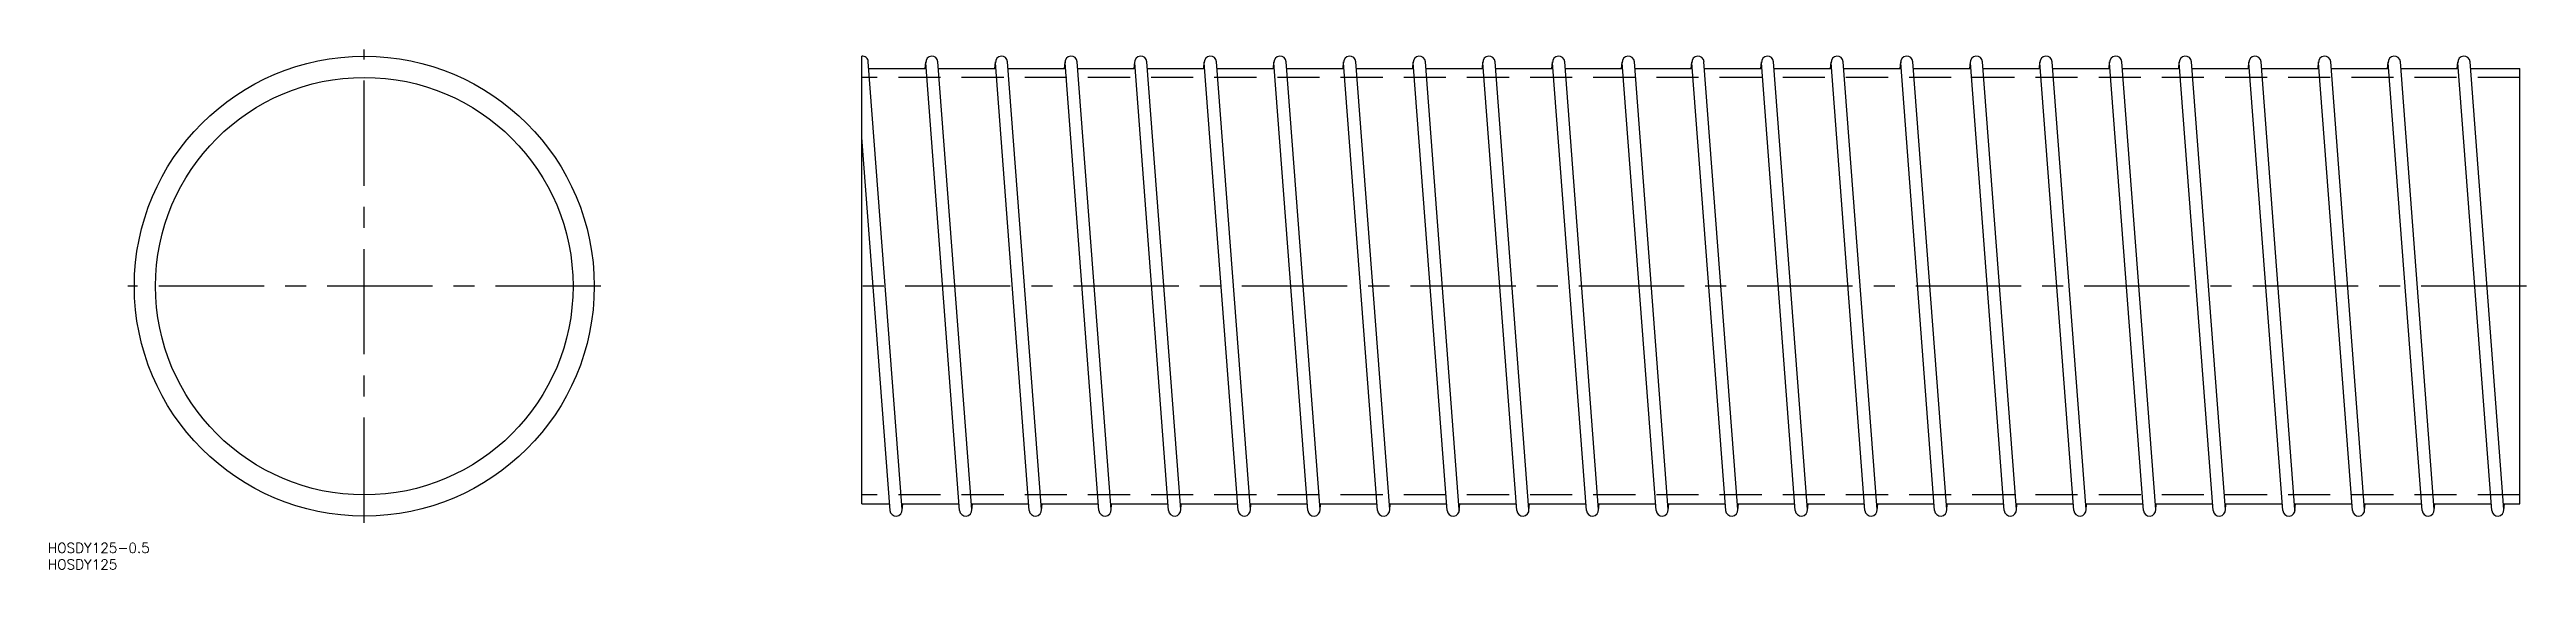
# Model space of a CAD drawing. Extents: x -95 to 652, y -85 to 71.
import ezdxf

# ---------------------------------------------------------------- set-up
doc = ezdxf.new("R2010")
doc.units = 0
doc.linetypes.add('CENTER', pattern=[50.8, 31.75, -6.35, 6.35, -6.35])
doc.linetypes.add('DASHED', pattern=[19.05, 12.7, -6.35])
doc.layers.get('0').update_dxf_attribs({"linetype": 'CONTINUOUS'})
doc.layers.add('CENTER', color=1, linetype='CENTER')
doc.styles.get("Standard").update_dxf_attribs({"font": 'txt.shx', "height": 3, "bigfont": 'bigfont.shx'})

msp = doc.modelspace()

# ---------------------------------------------------------------- linework, layer by layer
at = {"color": 7, "linetype": 'CONTINUOUS'}
for p, q in [((150, -65.65), (150, 69.34)), ((162.2, -67.36), (151.98, 67.64)), ((169.14, 65.65), (169.3, 67.64)), ((179.52, -67.64), (169.3, 67.36)), ((183.2, -67.36), (172.98, 67.64)), ((190.14, 65.65), (190.3, 67.64)), ((200.52, -67.64), (190.3, 67.36)), ((204.2, -67.36), (193.98, 67.64)), ((211.14, 65.65), (211.3, 67.64)), ((221.52, -67.64), (211.3, 67.36)), ((225.2, -67.36), (214.98, 67.64)), ((232.14, 65.65), (232.3, 67.64)), ((242.52, -67.64), (232.3, 67.36)), ((246.2, -67.36), (235.98, 67.64)), ((253.14, 65.65), (253.3, 67.64)), ((263.52, -67.64), (253.3, 67.36)), ((267.2, -67.36), (256.98, 67.64)), ((274.14, 65.65), (274.3, 67.64)), ((284.52, -67.64), (274.3, 67.36)), ((288.2, -67.36), (277.98, 67.64)), ((295.14, 65.65), (295.3, 67.64)), ((305.52, -67.64), (295.3, 67.36)), ((309.2, -67.36), (298.98, 67.64)), ((316.14, 65.65), (316.3, 67.64)), ((326.52, -67.64), (316.3, 67.36)), ((330.2, -67.36), (319.98, 67.64)), ((337.14, 65.65), (337.3, 67.64)), ((347.52, -67.64), (337.3, 67.36)), ((351.2, -67.36), (340.98, 67.64)), ((358.14, 65.65), (358.3, 67.64)), ((368.52, -67.64), (358.3, 67.36)), ((372.2, -67.36), (361.98, 67.64)), ((379.14, 65.65), (379.3, 67.64)), ((389.52, -67.64), (379.3, 67.36)), ((393.2, -67.36), (382.98, 67.64)), ((400.14, 65.65), (400.3, 67.64)), ((410.52, -67.64), (400.3, 67.36)), ((414.2, -67.36), (403.98, 67.64)), ((421.14, 65.65), (421.3, 67.64)), ((431.52, -67.64), (421.3, 67.36)), ((435.2, -67.36), (424.98, 67.64)), ((442.14, 65.65), (442.3, 67.64)), ((452.52, -67.64), (442.3, 67.36)), ((456.2, -67.36), (445.98, 67.64)), ((463.14, 65.65), (463.3, 67.64)), ((473.52, -67.64), (463.3, 67.36)), ((477.2, -67.36), (466.98, 67.64)), ((484.14, 65.65), (484.3, 67.64)), ((494.52, -67.64), (484.3, 67.36)), ((498.2, -67.36), (487.98, 67.64)), ((505.14, 65.65), (505.3, 67.64)), ((515.52, -67.64), (505.3, 67.36)), ((519.2, -67.36), (508.98, 67.64)), ((526.14, 65.65), (526.3, 67.64)), ((536.52, -67.64), (526.3, 67.36)), ((540.2, -67.36), (529.98, 67.64)), ((547.14, 65.65), (547.3, 67.64)), ((557.52, -67.64), (547.3, 67.36)), ((561.2, -67.36), (550.98, 67.64)), ((568.14, 65.65), (568.3, 67.64)), ((578.52, -67.64), (568.3, 67.36)), ((582.2, -67.36), (571.98, 67.64)), ((589.14, 65.65), (589.3, 67.64)), ((599.52, -67.64), (589.3, 67.36)), ((603.2, -67.36), (592.98, 67.64)), ((610.14, 65.65), (610.3, 67.64)), ((620.52, -67.64), (610.3, 67.36)), ((624.2, -67.36), (613.98, 67.64)), ((631.14, 65.65), (631.3, 67.64)), ((641.52, -67.64), (631.3, 67.36)), ((645.2, -67.36), (634.98, 67.64)), ((152.14, 65.65), (169.42, 65.65)), ((173.14, 65.65), (190.42, 65.65)), ((194.14, 65.65), (211.42, 65.65)), ((215.14, 65.65), (232.42, 65.65)), ((236.14, 65.65), (253.42, 65.65)), ((257.14, 65.65), (274.42, 65.65)), ((278.14, 65.65), (295.42, 65.65)), ((299.14, 65.65), (316.42, 65.65)), ((320.14, 65.65), (337.42, 65.65)), ((341.14, 65.65), (358.42, 65.65)), ((362.14, 65.65), (379.42, 65.65)), ((383.14, 65.65), (400.42, 65.65)), ((404.14, 65.65), (421.42, 65.65)), ((425.14, 65.65), (442.42, 65.65)), ((446.14, 65.65), (463.42, 65.65)), ((467.14, 65.65), (484.42, 65.65)), ((488.14, 65.65), (505.42, 65.65)), ((509.14, 65.65), (526.42, 65.65)), ((530.14, 65.65), (547.42, 65.65)), ((551.14, 65.65), (568.42, 65.65)), ((572.14, 65.65), (589.42, 65.65)), ((593.14, 65.65), (610.42, 65.65)), ((614.14, 65.65), (631.42, 65.65)), ((635.14, 65.65), (650, 65.65)), ((650, -65.65), (650, 65.65)), ((158.52, -67.64), (150, 44.84)), ((150, -65.65), (158.36, -65.65)), ((162.08, -65.65), (179.36, -65.65)), ((162.2, -67.64), (162.36, -65.65)), ((183.08, -65.65), (200.36, -65.65)), ((183.2, -67.64), (183.36, -65.65)), ((204.08, -65.65), (221.36, -65.65)), ((204.2, -67.64), (204.36, -65.65)), ((225.08, -65.65), (242.36, -65.65)), ((225.2, -67.64), (225.36, -65.65)), ((246.08, -65.65), (263.36, -65.65)), ((246.2, -67.64), (246.36, -65.65)), ((267.08, -65.65), (284.36, -65.65)), ((267.2, -67.64), (267.36, -65.65)), ((288.08, -65.65), (305.36, -65.65)), ((288.2, -67.64), (288.36, -65.65)), ((309.08, -65.65), (326.36, -65.65)), ((309.2, -67.64), (309.36, -65.65)), ((330.08, -65.65), (347.36, -65.65)), ((330.2, -67.64), (330.36, -65.65)), ((351.08, -65.65), (368.36, -65.65)), ((351.2, -67.64), (351.36, -65.65)), ((372.08, -65.65), (389.36, -65.65)), ((372.2, -67.64), (372.36, -65.65)), ((393.08, -65.65), (410.36, -65.65)), ((393.2, -67.64), (393.36, -65.65)), ((414.08, -65.65), (431.36, -65.65)), ((414.2, -67.64), (414.36, -65.65)), ((435.08, -65.65), (452.36, -65.65)), ((435.2, -67.64), (435.36, -65.65)), ((456.08, -65.65), (473.36, -65.65)), ((456.2, -67.64), (456.36, -65.65)), ((477.08, -65.65), (494.36, -65.65)), ((477.2, -67.64), (477.36, -65.65)), ((498.08, -65.65), (515.36, -65.65)), ((498.2, -67.64), (498.36, -65.65)), ((519.08, -65.65), (536.36, -65.65)), ((519.2, -67.64), (519.36, -65.65)), ((540.08, -65.65), (557.36, -65.65)), ((540.2, -67.64), (540.36, -65.65)), ((561.08, -65.65), (578.36, -65.65)), ((561.2, -67.64), (561.36, -65.65)), ((582.08, -65.65), (599.36, -65.65)), ((582.2, -67.64), (582.36, -65.65)), ((603.08, -65.65), (620.36, -65.65)), ((603.2, -67.64), (603.36, -65.65)), ((624.08, -65.65), (641.36, -65.65)), ((624.2, -67.64), (624.36, -65.65)), ((645.08, -65.65), (650, -65.65)), ((645.2, -67.64), (645.36, -65.65))]:
    msp.add_line(p, q, dxfattribs=at)
at = {"color": 3, "linetype": 'DASHED'}
for p, q in [((650, 62.95), (150, 62.95)), ((650, -62.95), (150, -62.95))]:
    msp.add_line(p, q, dxfattribs=at)
at = {"color": 7, "linetype": 'CONTINUOUS'}
for radius in [69.35, 62.95]:
    msp.add_circle((0, 0), radius, dxfattribs=at)
for centre, start, end in [((150.14, 67.5), 4.3292, 94.34161), ((171.14, 67.5), 4.3292, 184.3292), ((192.14, 67.5), 4.3292, 184.3292), ((213.14, 67.5), 4.3292, 184.3292), ((234.14, 67.5), 4.3292, 184.3292), ((255.14, 67.5), 4.3292, 184.3292), ((276.14, 67.5), 4.3292, 184.3292), ((297.14, 67.5), 4.3292, 184.3292), ((318.14, 67.5), 4.3292, 184.3292), ((339.14, 67.5), 4.3292, 184.3292), ((360.14, 67.5), 4.3292, 184.3292), ((381.14, 67.5), 4.3292, 184.3292), ((402.14, 67.5), 4.3292, 184.3292), ((423.14, 67.5), 4.3292, 184.3292), ((444.14, 67.5), 4.3292, 184.3292), ((465.14, 67.5), 4.3292, 184.3292), ((486.14, 67.5), 4.3292, 184.3292), ((507.14, 67.5), 4.3292, 184.3292), ((528.14, 67.5), 4.3292, 184.3292), ((549.14, 67.5), 4.3292, 184.3292), ((570.14, 67.5), 4.3292, 184.3292), ((591.14, 67.5), 4.3292, 184.3292), ((612.14, 67.5), 4.3292, 184.3292), ((633.14, 67.5), 4.3292, 184.3292), ((160.36, -67.5), 184.3292, 4.3292), ((181.36, -67.5), 184.3292, 4.3292), ((202.36, -67.5), 184.3292, 4.3292), ((223.36, -67.5), 184.3292, 4.3292), ((244.36, -67.5), 184.3292, 4.3292), ((265.36, -67.5), 184.3292, 4.3292), ((286.36, -67.5), 184.3292, 4.3292), ((307.36, -67.5), 184.3292, 4.3292), ((328.36, -67.5), 184.3292, 4.3292), ((349.36, -67.5), 184.3292, 4.3292), ((370.36, -67.5), 184.3292, 4.3292), ((391.36, -67.5), 184.3292, 4.3292), ((412.36, -67.5), 184.3292, 4.3292), ((433.36, -67.5), 184.3292, 4.3292), ((454.36, -67.5), 184.3292, 4.3292), ((475.36, -67.5), 184.3292, 4.3292), ((496.36, -67.5), 184.3292, 4.3292), ((517.36, -67.5), 184.3292, 4.3292), ((538.36, -67.5), 184.3292, 4.3292), ((559.36, -67.5), 184.3292, 4.3292), ((580.36, -67.5), 184.3292, 4.3292), ((601.36, -67.5), 184.3292, 4.3292), ((622.36, -67.5), 184.3292, 4.3292), ((643.36, -67.5), 184.3292, 4.3292)]:
    msp.add_arc(centre, 1.85, start, end, dxfattribs=at)
at = {"layer": 'CENTER', "color": 1, "linetype": 'CENTER'}
for p, q in [((0, -71.35), (0, 71.35)), ((71.35, 0), (-71.35, 0)), ((652, 0), (148, 0))]:
    msp.add_line(p, q, dxfattribs=at)

# ---------------------------------------------------------------- texts
at = {"color": 7, "linetype": 'CONTINUOUS'}
for s, p in [('HOSDY125-0.5', (-95.44, -80.43)), ('HOSDY125', (-95.44, -85.43))]:
    msp.add_text(s, height=3, dxfattribs=at).set_placement(p)

doc.saveas('drawing.dxf')
